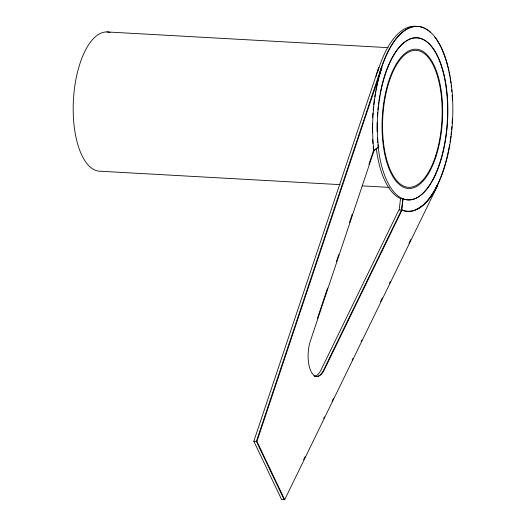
<?xml version="1.0" encoding="UTF-8"?>
<svg xmlns="http://www.w3.org/2000/svg" width="526" height="526" viewBox="0 0 526 526"><rect width="100%" height="100%" fill="white"/><g stroke="black" fill="none" stroke-linecap="round" stroke-linejoin="round"><path stroke-width="0.79" d="M399.188 209.887L400.529 198.631L403.1 198.775A81.162 35.038 -86.8 0 0 447.711 118.343A81.162 35.038 -86.8 0 0 409.918 39.121A81.162 35.038 -86.8 0 0 378.437 147.063L373.624 151.041M402.844 198.762L401.509 210.019L323.694 369.923A22.861 9.869 -86.8 0 1 316.172 376.445M403.1 198.775L401.765 210.032A92.596 39.969 -86.8 0 0 450.039 143.651A92.596 39.969 -86.8 0 0 431.162 32.79A92.596 39.969 -86.8 0 0 379.003 76.342M284.697 499.7L256.912 441.432L381.909 67.532A92.596 39.969 -86.8 0 0 373.881 151.054L310.386 340.973A22.861 9.869 -86.8 0 0 310.925 371.231A22.861 9.869 -86.8 0 0 324.213 369.949L402.022 210.045A92.596 39.969 -86.8 0 0 437.888 184.889L284.697 499.7L281.614 499.529L253.821 441.261L378.825 67.361A92.596 39.969 -86.8 0 0 376.077 76.533M381.396 67.499L256.392 441.406L284.185 499.674M317.421 318.368L327.566 288.018M336.416 261.553L338.757 254.545M349.428 222.63L352.288 214.069M368.943 164.257L373.368 151.021M303.601 459.763L305.041 456.811M323.74 418.38L324.463 416.908M332.011 401.384L333.451 398.432M352.15 360.001L352.867 358.522M361.138 341.525L361.862 340.052M380.561 301.622L382.356 297.926M389.549 283.146L390.266 281.666M408.965 243.242L410.767 239.547M435.574 188.558L437.376 184.863M373.966 150.528L378.181 147.05M106.942 31.941L387.958 47.649M340.066 184.639L100.019 171.22A69.734 30.1 -86.8 0 1 73.594 97.31A69.734 30.1 -86.8 0 1 110.019 32.375M362.19 185.875L389.227 187.387M402.022 210.045L398.932 209.874L321.123 369.778A22.861 9.869 -86.8 0 1 314.318 376.287M253.821 441.261L256.912 441.432M379.7 72.917A92.596 39.969 -86.8 0 1 430.275 32.198M434.338 36.537A92.596 39.969 -86.8 0 1 440.775 46.913M441.117 47.623A92.596 39.969 -86.8 0 1 447.784 66.756M447.981 67.558A92.596 39.969 -86.8 0 1 448.639 70.392M448.948 71.832A92.596 39.969 -86.8 0 1 449.25 73.285M449.533 74.758A92.596 39.969 -86.8 0 1 449.809 76.244M450.072 77.749A92.596 39.969 -86.8 0 1 450.315 79.262M450.552 80.787A92.596 39.969 -86.8 0 1 450.887 83.101M451.19 85.442A92.596 39.969 -86.8 0 1 451.374 87.02M451.624 89.4A92.596 39.969 -86.8 0 1 451.847 91.8M452.104 95.035A92.596 39.969 -86.8 0 1 452.406 100.499M452.393 118.324A92.596 39.969 -86.8 0 1 452.104 123.557M451.88 126.542A92.596 39.969 -86.8 0 1 451.617 129.521M451.393 131.743A92.596 39.969 -86.8 0 1 451.058 134.702M450.874 136.175A92.596 39.969 -86.8 0 1 450.039 142.007M449.566 144.893A92.596 39.969 -86.8 0 1 448.356 151.278M448.191 152.06A92.596 39.969 -86.8 0 1 445.364 163.494M445.154 164.23A92.596 39.969 -86.8 0 1 443.609 169.267M443.372 169.97A92.596 39.969 -86.8 0 1 441.682 174.77M441.393 175.533A92.596 39.969 -86.8 0 1 439.598 179.977M439.289 180.694A92.596 39.969 -86.8 0 1 434.818 189.748M434.443 190.412A92.596 39.969 -86.8 0 1 429.788 197.546M429.315 198.17A92.596 39.969 -86.8 0 1 427.862 199.979M426.395 201.662A92.596 39.969 -86.8 0 1 424.397 203.707M422.161 205.686A92.596 39.969 -86.8 0 1 420.932 206.639M420.313 207.086A92.596 39.969 -86.8 0 1 415.928 209.591M414.034 210.334A92.596 39.969 -86.8 0 1 412.45 210.794M373.46 149.548A92.596 39.969 -86.8 0 1 373.164 146.544M372.914 143.486A92.596 39.969 -86.8 0 1 372.658 139.561M372.401 132.296A92.596 39.969 -86.8 0 1 372.421 123.807M372.645 117.686A92.596 39.969 -86.8 0 1 372.927 113.07M373.177 109.973A92.596 39.969 -86.8 0 1 373.467 106.89M373.716 104.569A92.596 39.969 -86.8 0 1 374.394 99.19M374.729 96.902A92.596 39.969 -86.8 0 1 375.084 94.621M375.34 93.109A92.596 39.969 -86.8 0 1 375.603 91.609M375.873 90.117A92.596 39.969 -86.8 0 1 377.076 84.219M377.438 82.615A92.596 39.969 -86.8 0 1 378.792 77.105M377.497 72.417A92.596 39.969 -86.8 0 1 417.072 26.471M411.345 38.497A81.162 35.038 -86.8 0 1 447.475 102.984A81.162 35.038 -86.8 0 1 417.835 197.165A81.162 35.038 -86.8 0 1 377.924 144.703M377.734 142.612A81.162 35.038 -86.8 0 1 377.366 137.516M377.135 131.816A81.162 35.038 -86.8 0 1 377.149 122.216M377.385 116.621A81.162 35.038 -86.8 0 1 377.694 112.11M377.892 109.881A81.162 35.038 -86.8 0 1 378.201 106.85M378.431 104.845A81.162 35.038 -86.8 0 1 378.805 101.991M378.963 100.861A81.162 35.038 -86.8 0 1 379.299 98.632M379.516 97.251A81.162 35.038 -86.8 0 1 379.792 95.653M380.042 94.233A81.162 35.038 -86.8 0 1 392.37 57.203M392.718 56.578A81.162 35.038 -86.8 0 1 410.714 38.707M400.786 198.644A81.162 35.038 -86.8 0 1 376.314 148.523M315.449 376.327A22.861 9.869 -86.8 0 1 314.055 375.735M435.962 156.59A69.734 30.1 -86.8 0 0 416.993 49.286A69.734 30.1 -86.8 0 0 384.092 150.66A69.734 30.1 -86.8 0 0 435.962 156.59M435.574 155.972A68.59 29.607 -86.8 0 0 416.914 50.424A68.59 29.607 -86.8 0 0 384.559 150.134A68.59 29.607 -86.8 0 0 435.574 155.972"/></g></svg>
